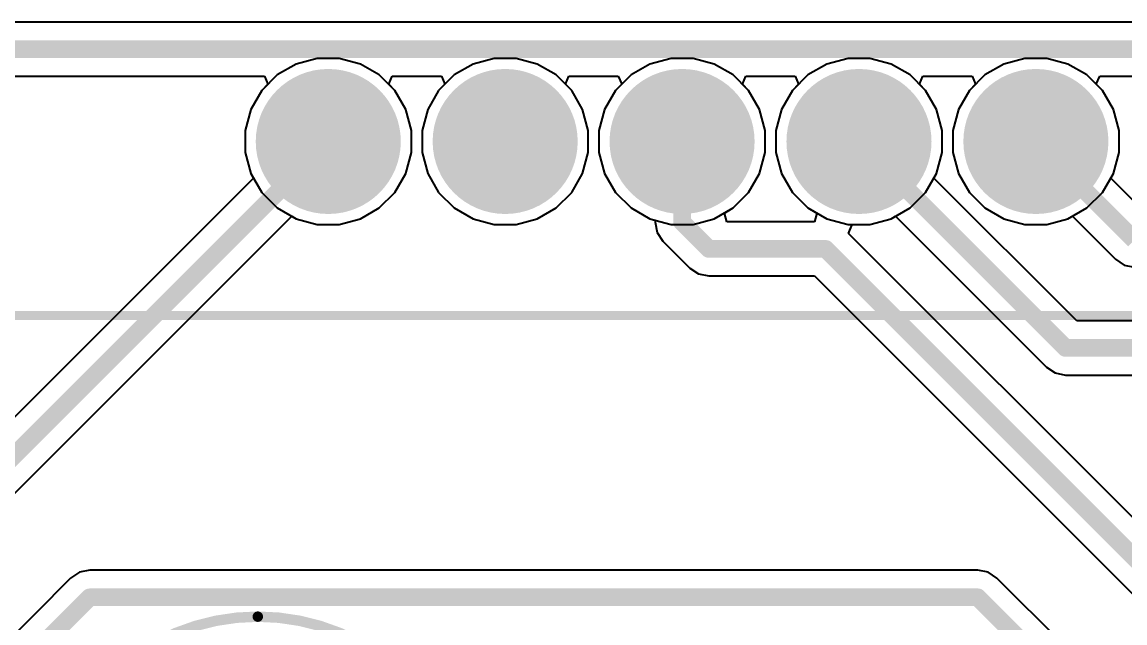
# Model space of a CAD drawing. Header units: inches. Extents: x -8.09 to -2.28, y -0.1 to 6.11.
# Drawn here: x -4.443 to -3.82, y 4.348 to 4.687 of the extents above; entities that cross this region are included whole.
import ezdxf

# ---------------------------------------------------------------- set-up
doc = ezdxf.new("R2010")
doc.units = ezdxf.units.IN
doc.header["$MEASUREMENT"] = 0
for name, color, linetype in [('BottomLayer', 5, 'Continuous'), ('BottomSolder', 6, 'Continuous'), ('InternalPlane1', 76, 'Continuous'), ('InternalPlane2', 16, 'Continuous'), ('Mechanical5', 56, 'Continuous'), ('MultiLayer', 9, 'Continuous'), ('PadHoleLayer', 156, 'Continuous'), ('TopLayer', 1, 'Continuous'), ('TopOverlay', 2, 'Continuous'), ('TopSolder', 216, 'Continuous')]:
    doc.layers.add(name, color=color, linetype=linetype)
doc.styles.add('Arial', font='', dxfattribs={"height": 0.2})
doc.styles.get('Arial').set_extended_font_data('Arial')

# ---------------------------------------------------------------- blocks, each defined once
blk = doc.blocks.new('MODULE_LCD_16X2_11')
at = {"layer": 'BottomLayer'}
h = blk.add_hatch(color=5, dxfattribs=at)
edge = h.paths.add_edge_path()
edge.add_arc((-0.15984, 0.61024), 0.037, 0, 360)
h = blk.add_hatch(color=5, dxfattribs=at)
edge = h.paths.add_edge_path()
edge.add_arc((-0.05984, 0.61024), 0.037, 0, 360)
h = blk.add_hatch(color=5, dxfattribs=at)
edge = h.paths.add_edge_path()
edge.add_arc((0.04016, 0.61024), 0.037, 0, 360)
h = blk.add_hatch(color=5, dxfattribs=at)
edge = h.paths.add_edge_path()
edge.add_arc((0.14016, 0.61024), 0.037, 0, 360)
h = blk.add_hatch(color=5, dxfattribs=at)
edge = h.paths.add_edge_path()
edge.add_arc((0.24016, 0.61024), 0.037, 0, 360)
at = {"layer": 'BottomSolder'}
h = blk.add_hatch(color=6, dxfattribs=at)
edge = h.paths.add_edge_path()
edge.add_arc((-0.15984, 0.61024), 0.041, 0, 360)
h = blk.add_hatch(color=6, dxfattribs=at)
edge = h.paths.add_edge_path()
edge.add_arc((-0.05984, 0.61024), 0.041, 0, 360)
h = blk.add_hatch(color=6, dxfattribs=at)
edge = h.paths.add_edge_path()
edge.add_arc((0.04016, 0.61024), 0.041, 0, 360)
h = blk.add_hatch(color=6, dxfattribs=at)
edge = h.paths.add_edge_path()
edge.add_arc((0.14016, 0.61024), 0.041, 0, 360)
h = blk.add_hatch(color=6, dxfattribs=at)
edge = h.paths.add_edge_path()
edge.add_arc((0.24016, 0.61024), 0.041, 0, 360)
at = {"layer": 'InternalPlane1'}
h = blk.add_hatch(color=76, dxfattribs=at)
edge = h.paths.add_edge_path()
edge.add_arc((-0.15984, 0.61024), 0.04, 0, 360)
h = blk.add_hatch(color=76, dxfattribs=at)
edge = h.paths.add_edge_path()
edge.add_arc((-0.05984, 0.61024), 0.04, 0, 360)
h = blk.add_hatch(color=76, dxfattribs=at)
edge = h.paths.add_edge_path()
edge.add_arc((0.04016, 0.61024), 0.04, 0, 360)
h = blk.add_hatch(color=76, dxfattribs=at)
edge = h.paths.add_edge_path()
edge.add_arc((0.14016, 0.61024), 0.04, 0, 360)
h = blk.add_hatch(color=76, dxfattribs=at)
edge = h.paths.add_edge_path()
edge.add_arc((0.24016, 0.61024), 0.04, 0, 360)
at = {"layer": 'InternalPlane2'}
h = blk.add_hatch(color=16, dxfattribs=at)
edge = h.paths.add_edge_path()
edge.add_arc((-0.15984, 0.61024), 0.04, 0, 360)
h = blk.add_hatch(color=16, dxfattribs=at)
edge = h.paths.add_edge_path()
edge.add_arc((-0.05984, 0.61024), 0.04, 0, 360)
h = blk.add_hatch(color=16, dxfattribs=at)
edge = h.paths.add_edge_path()
edge.add_arc((0.04016, 0.61024), 0.04, 0, 360)
h = blk.add_hatch(color=16, dxfattribs=at)
edge = h.paths.add_edge_path()
edge.add_arc((0.14016, 0.61024), 0.04, 0, 360)
h = blk.add_hatch(color=16, dxfattribs=at)
edge = h.paths.add_edge_path()
edge.add_arc((0.24016, 0.61024), 0.04, 0, 360)
at = {"layer": 'MultiLayer'}
h = blk.add_hatch(color=9, dxfattribs=at)
edge = h.paths.add_edge_path()
edge.add_arc((-0.15984, 0.61024), 0.037, 0, 360)
h = blk.add_hatch(color=9, dxfattribs=at)
edge = h.paths.add_edge_path()
edge.add_arc((-0.05984, 0.61024), 0.037, 0, 360)
h = blk.add_hatch(color=9, dxfattribs=at)
edge = h.paths.add_edge_path()
edge.add_arc((0.04016, 0.61024), 0.037, 0, 360)
h = blk.add_hatch(color=9, dxfattribs=at)
edge = h.paths.add_edge_path()
edge.add_arc((0.14016, 0.61024), 0.037, 0, 360)
h = blk.add_hatch(color=9, dxfattribs=at)
edge = h.paths.add_edge_path()
edge.add_arc((0.24016, 0.61024), 0.037, 0, 360)
at = {"layer": 'PadHoleLayer'}
h = blk.add_hatch(color=156, dxfattribs=at)
edge = h.paths.add_edge_path()
edge.add_arc((-0.15984, 0.61024), 0.02, 0, 360)
h = blk.add_hatch(color=156, dxfattribs=at)
edge = h.paths.add_edge_path()
edge.add_arc((-0.05984, 0.61024), 0.02, 0, 360)
h = blk.add_hatch(color=156, dxfattribs=at)
edge = h.paths.add_edge_path()
edge.add_arc((0.04016, 0.61024), 0.02, 0, 360)
h = blk.add_hatch(color=156, dxfattribs=at)
edge = h.paths.add_edge_path()
edge.add_arc((0.14016, 0.61024), 0.02, 0, 360)
h = blk.add_hatch(color=156, dxfattribs=at)
edge = h.paths.add_edge_path()
edge.add_arc((0.24016, 0.61024), 0.02, 0, 360)
at = {"layer": 'TopLayer'}
h = blk.add_hatch(color=1, dxfattribs=at)
edge = h.paths.add_edge_path()
edge.add_arc((-0.15984, 0.61024), 0.037, 0, 360)
h = blk.add_hatch(color=1, dxfattribs=at)
edge = h.paths.add_edge_path()
edge.add_arc((-0.05984, 0.61024), 0.037, 0, 360)
h = blk.add_hatch(color=1, dxfattribs=at)
edge = h.paths.add_edge_path()
edge.add_arc((0.04016, 0.61024), 0.037, 0, 360)
h = blk.add_hatch(color=1, dxfattribs=at)
edge = h.paths.add_edge_path()
edge.add_arc((0.14016, 0.61024), 0.037, 0, 360)
h = blk.add_hatch(color=1, dxfattribs=at)
edge = h.paths.add_edge_path()
edge.add_arc((0.24016, 0.61024), 0.037, 0, 360)
at = {"layer": 'TopSolder'}
h = blk.add_hatch(color=216, dxfattribs=at)
edge = h.paths.add_edge_path()
edge.add_arc((-0.15984, 0.61024), 0.041, 0, 360)
h = blk.add_hatch(color=216, dxfattribs=at)
edge = h.paths.add_edge_path()
edge.add_arc((-0.05984, 0.61024), 0.041, 0, 360)
h = blk.add_hatch(color=216, dxfattribs=at)
edge = h.paths.add_edge_path()
edge.add_arc((0.04016, 0.61024), 0.041, 0, 360)
h = blk.add_hatch(color=216, dxfattribs=at)
edge = h.paths.add_edge_path()
edge.add_arc((0.14016, 0.61024), 0.041, 0, 360)
h = blk.add_hatch(color=216, dxfattribs=at)
edge = h.paths.add_edge_path()
edge.add_arc((0.24016, 0.61024), 0.041, 0, 360)
at = {"layer": 'TopOverlay'}
blk.add_lwpolyline([(1.5748, 0.70866, 0.005, 0.005, 0), (-1.5748, 0.70866, 0.005, 0.005, 0)], format="xyseb", dxfattribs=at)
blk = doc.blocks.new('FP_XLUR12D_MFG_124')
at = {"layer": 'BottomLayer'}
blk.add_hatch(color=5, dxfattribs=at).paths.add_polyline_path([(-0.07756, 0.02756), (-0.02244, 0.02756), (-0.02244, -0.02756), (-0.07756, -0.02756)])
h = blk.add_hatch(color=5, dxfattribs=at)
edge = h.paths.add_edge_path()
edge.add_arc((0.05, 0), 0.02756, 0, 360)
at = {"layer": 'BottomSolder'}
blk.add_hatch(color=6, dxfattribs=at).paths.add_polyline_path([(-0.07756, 0.02756), (-0.02244, 0.02756), (-0.02244, -0.02756), (-0.07756, -0.02756)])
h = blk.add_hatch(color=6, dxfattribs=at)
edge = h.paths.add_edge_path()
edge.add_arc((0.05, 0), 0.02756, 0, 360)
at = {"layer": 'InternalPlane1'}
h = blk.add_hatch(color=76, dxfattribs=at)
edge = h.paths.add_edge_path()
edge.add_arc((0.05, 0), 0.03772, 0, 360)
at = {"layer": 'InternalPlane2'}
h = blk.add_hatch(color=16, dxfattribs=at)
edge = h.paths.add_edge_path()
edge.add_arc((0.05, 0), 0.03772, 0, 360)
at = {"layer": 'MultiLayer'}
blk.add_hatch(color=9, dxfattribs=at).paths.add_polyline_path([(-0.07756, 0.02756), (-0.02244, 0.02756), (-0.02244, -0.02756), (-0.07756, -0.02756)])
h = blk.add_hatch(color=9, dxfattribs=at)
edge = h.paths.add_edge_path()
edge.add_arc((0.05, 0), 0.02756, 0, 360)
at = {"layer": 'PadHoleLayer'}
h = blk.add_hatch(color=156, dxfattribs=at)
edge = h.paths.add_edge_path()
edge.add_arc((-0.05, 0), 0.01772, 0, 360)
h = blk.add_hatch(color=156, dxfattribs=at)
edge = h.paths.add_edge_path()
edge.add_arc((0.05, 0), 0.01772, 0, 360)
at = {"layer": 'TopLayer'}
blk.add_hatch(color=1, dxfattribs=at).paths.add_polyline_path([(-0.07756, 0.02756), (-0.02244, 0.02756), (-0.02244, -0.02756), (-0.07756, -0.02756)])
h = blk.add_hatch(color=1, dxfattribs=at)
edge = h.paths.add_edge_path()
edge.add_arc((0.05, 0), 0.02756, 0, 360)
at = {"layer": 'TopSolder'}
blk.add_hatch(color=216, dxfattribs=at).paths.add_polyline_path([(-0.07756, 0.02756), (-0.02244, 0.02756), (-0.02244, -0.02756), (-0.07756, -0.02756)])
h = blk.add_hatch(color=216, dxfattribs=at)
edge = h.paths.add_edge_path()
edge.add_arc((0.05, 0), 0.02756, 0, 360)
at = {"layer": 'InternalPlane1'}
for points in [[(-0.072, 0.03662, 0.01, 0.01, -0.277325), (-0.028, 0.03662, 0.01, 0.01, 0)], [(-0.08662, -0.022, 0.01, 0.01, -0.277325), (-0.08662, 0.022, 0.01, 0.01, 0)], [(-0.01338, 0.022, 0.01, 0.01, -0.277325), (-0.01338, -0.022, 0.01, 0.01, 0)], [(-0.028, -0.03662, 0.01, 0.01, -0.277325), (-0.072, -0.03662, 0.01, 0.01, 0)]]:
    blk.add_lwpolyline(points, format="xyseb", dxfattribs=at)
for points in [[(-0.0745, 0.03662, 0.005, 0.005, 1), (-0.0695, 0.03662, 0.005, 0.005, 1)], [(-0.0305, 0.03662, 0.005, 0.005, 1), (-0.0255, 0.03662, 0.005, 0.005, 1)], [(-0.08912, 0.022, 0.005, 0.005, 1), (-0.08412, 0.022, 0.005, 0.005, 1)], [(-0.01588, 0.022, 0.005, 0.005, 1), (-0.01088, 0.022, 0.005, 0.005, 1)], [(-0.08912, -0.022, 0.005, 0.005, 1), (-0.08412, -0.022, 0.005, 0.005, 1)], [(-0.01588, -0.022, 0.005, 0.005, 1), (-0.01088, -0.022, 0.005, 0.005, 1)], [(-0.0745, -0.03662, 0.005, 0.005, 1), (-0.0695, -0.03662, 0.005, 0.005, 1)], [(-0.0305, -0.03662, 0.005, 0.005, 1), (-0.0255, -0.03662, 0.005, 0.005, 1)]]:
    blk.add_lwpolyline(points, format="xyseb", close=True, dxfattribs=at)
at = {"layer": 'InternalPlane2'}
for points in [[(-0.072, 0.03662, 0.01, 0.01, -0.277325), (-0.028, 0.03662, 0.01, 0.01, 0)], [(-0.08662, -0.022, 0.01, 0.01, -0.277325), (-0.08662, 0.022, 0.01, 0.01, 0)], [(-0.01338, 0.022, 0.01, 0.01, -0.277325), (-0.01338, -0.022, 0.01, 0.01, 0)], [(-0.028, -0.03662, 0.01, 0.01, -0.277325), (-0.072, -0.03662, 0.01, 0.01, 0)]]:
    blk.add_lwpolyline(points, format="xyseb", dxfattribs=at)
for points in [[(-0.0745, 0.03662, 0.005, 0.005, 1), (-0.0695, 0.03662, 0.005, 0.005, 1)], [(-0.0305, 0.03662, 0.005, 0.005, 1), (-0.0255, 0.03662, 0.005, 0.005, 1)], [(-0.08912, 0.022, 0.005, 0.005, 1), (-0.08412, 0.022, 0.005, 0.005, 1)], [(-0.01588, 0.022, 0.005, 0.005, 1), (-0.01088, 0.022, 0.005, 0.005, 1)], [(-0.08912, -0.022, 0.005, 0.005, 1), (-0.08412, -0.022, 0.005, 0.005, 1)], [(-0.01588, -0.022, 0.005, 0.005, 1), (-0.01088, -0.022, 0.005, 0.005, 1)], [(-0.0745, -0.03662, 0.005, 0.005, 1), (-0.0695, -0.03662, 0.005, 0.005, 1)], [(-0.0305, -0.03662, 0.005, 0.005, 1), (-0.0255, -0.03662, 0.005, 0.005, 1)]]:
    blk.add_lwpolyline(points, format="xyseb", close=True, dxfattribs=at)
at = {"layer": 'Mechanical5'}
for points in [[(0.12106, 0, 0.00591, 0.00591, 1), (-0.12106, 0, 0.00591, 0.00591, 1)], [(-0.12254, 0, 0.00295, 0.00295, 1), (-0.11959, 0, 0.00295, 0.00295, 1)], [(0.11959, 0, 0.00295, 0.00295, 1), (0.12254, 0, 0.00295, 0.00295, 1)]]:
    blk.add_lwpolyline(points, format="xyseb", close=True, dxfattribs=at)
at = {"layer": 'TopOverlay'}
for points in [[(0.12106, 0, 0.00591, 0.00591, 1), (-0.12106, 0, 0.00591, 0.00591, 1)], [(-0.10263, 0.05906, 0.0025, 0.0025, 1), (-0.10013, 0.05906, 0.0025, 0.0025, 1)], [(-0.1378, 0, 0.00984, 0.00984, 1), (-0.14764, 0, 0.00984, 0.00984, 1)], [(-0.1501, 0, 0.00492, 0.00492, 1), (-0.14518, 0, 0.00492, 0.00492, 1)], [(-0.14026, 0, 0.00492, 0.00492, 1), (-0.13533, 0, 0.00492, 0.00492, 1)], [(-0.12254, 0, 0.00295, 0.00295, 1), (-0.11959, 0, 0.00295, 0.00295, 1)], [(0.11959, 0, 0.00295, 0.00295, 1), (0.12254, 0, 0.00295, 0.00295, 1)], [(-0.10263, -0.05906, 0.0025, 0.0025, 1), (-0.10013, -0.05906, 0.0025, 0.0025, 1)]]:
    blk.add_lwpolyline(points, format="xyseb", close=True, dxfattribs=at)
blk.add_lwpolyline([(-0.10138, 0.05906, 0.005, 0.005, 0), (-0.10138, -0.05906, 0.005, 0.005, 0)], format="xyseb", dxfattribs=at)
at = {"layer": 'Mechanical5', "style": 'Arial'}
blk.add_text('D10', height=0.03937, dxfattribs=at).set_placement((0, 0.00044))

msp = doc.modelspace()

# ---------------------------------------------------------------- linework, layer by layer
at = {"layer": 'BottomLayer'}
for p, q in [((-4.2883, 4.66356), (-4.29902, 4.65737)), ((-4.27635, 4.66676), (-4.2883, 4.66356)), ((-4.26397, 4.66676), (-4.27635, 4.66676)), ((-4.25202, 4.66356), (-4.26397, 4.66676)), ((-4.2413, 4.65737), (-4.25202, 4.66356)), ((-4.1883, 4.66356), (-4.19902, 4.65737)), ((-4.17635, 4.66676), (-4.1883, 4.66356)), ((-4.16397, 4.66676), (-4.17635, 4.66676)), ((-4.15202, 4.66356), (-4.16397, 4.66676)), ((-4.1413, 4.65737), (-4.15202, 4.66356)), ((-4.0883, 4.66356), (-4.09902, 4.65737)), ((-4.07635, 4.66676), (-4.0883, 4.66356)), ((-4.06397, 4.66676), (-4.07635, 4.66676)), ((-4.05202, 4.66356), (-4.06397, 4.66676)), ((-4.0413, 4.65737), (-4.05202, 4.66356)), ((-3.9883, 4.66356), (-3.99902, 4.65737)), ((-3.97635, 4.66676), (-3.9883, 4.66356)), ((-3.96397, 4.66676), (-3.97635, 4.66676)), ((-3.95202, 4.66356), (-3.96397, 4.66676)), ((-3.9413, 4.65737), (-3.95202, 4.66356)), ((-3.8883, 4.66356), (-3.89902, 4.65737)), ((-3.87635, 4.66676), (-3.8883, 4.66356)), ((-3.86397, 4.66676), (-3.87635, 4.66676)), ((-3.85202, 4.66356), (-3.86397, 4.66676)), ((-3.8413, 4.65737), (-3.85202, 4.66356)), ((-4.29902, 4.65737), (-4.30777, 4.64862)), ((-4.23255, 4.64862), (-4.2413, 4.65737)), ((-4.19902, 4.65737), (-4.20777, 4.64862)), ((-4.13255, 4.64862), (-4.1413, 4.65737)), ((-4.09902, 4.65737), (-4.10777, 4.64862)), ((-4.03255, 4.64862), (-4.0413, 4.65737)), ((-3.99902, 4.65737), (-4.00777, 4.64862)), ((-3.93255, 4.64862), (-3.9413, 4.65737)), ((-3.89902, 4.65737), (-3.90777, 4.64862)), ((-3.83255, 4.64862), (-3.8413, 4.65737)), ((-4.30777, 4.64862), (-4.31396, 4.63791)), ((-4.22636, 4.63791), (-4.23255, 4.64862)), ((-4.20777, 4.64862), (-4.21396, 4.63791)), ((-4.12636, 4.63791), (-4.13255, 4.64862)), ((-4.10777, 4.64862), (-4.11396, 4.63791)), ((-4.02636, 4.63791), (-4.03255, 4.64862)), ((-4.00777, 4.64862), (-4.01396, 4.63791)), ((-3.92636, 4.63791), (-3.93255, 4.64862)), ((-3.90777, 4.64862), (-3.91396, 4.63791)), ((-3.82636, 4.63791), (-3.83255, 4.64862)), ((-4.31396, 4.63791), (-4.31716, 4.62595)), ((-4.22316, 4.62595), (-4.22636, 4.63791)), ((-4.21396, 4.63791), (-4.21716, 4.62595)), ((-4.12316, 4.62595), (-4.12636, 4.63791)), ((-4.11396, 4.63791), (-4.11716, 4.62595)), ((-4.02316, 4.62595), (-4.02636, 4.63791)), ((-4.01396, 4.63791), (-4.01716, 4.62595)), ((-3.92316, 4.62595), (-3.92636, 4.63791)), ((-3.91396, 4.63791), (-3.91716, 4.62595)), ((-3.82316, 4.62595), (-3.82636, 4.63791)), ((-4.31716, 4.62595), (-4.31716, 4.61358)), ((-4.22316, 4.61358), (-4.22316, 4.62595)), ((-4.21716, 4.62595), (-4.21716, 4.61358)), ((-4.12316, 4.61358), (-4.12316, 4.62595)), ((-4.11716, 4.62595), (-4.11716, 4.61358)), ((-4.02316, 4.61358), (-4.02316, 4.62595)), ((-4.01716, 4.62595), (-4.01716, 4.61358)), ((-3.92316, 4.61358), (-3.92316, 4.62595)), ((-3.91716, 4.62595), (-3.91716, 4.61358)), ((-3.82316, 4.61358), (-3.82316, 4.62595)), ((-4.31716, 4.61358), (-4.31396, 4.60162)), ((-4.22636, 4.60162), (-4.22316, 4.61358)), ((-4.21716, 4.61358), (-4.21396, 4.60162)), ((-4.12636, 4.60162), (-4.12316, 4.61358)), ((-4.11716, 4.61358), (-4.11396, 4.60162)), ((-4.02636, 4.60162), (-4.02316, 4.61358)), ((-4.01716, 4.61358), (-4.01396, 4.60162)), ((-3.92636, 4.60162), (-3.92316, 4.61358)), ((-3.91716, 4.61358), (-3.91396, 4.60162)), ((-3.82636, 4.60162), (-3.82316, 4.61358)), ((-4.31396, 4.60162), (-4.30777, 4.59091)), ((-4.23255, 4.59091), (-4.22636, 4.60162)), ((-4.21396, 4.60162), (-4.20777, 4.59091)), ((-4.13255, 4.59091), (-4.12636, 4.60162)), ((-4.11396, 4.60162), (-4.10777, 4.59091)), ((-4.03255, 4.59091), (-4.02636, 4.60162)), ((-4.01396, 4.60162), (-4.00777, 4.59091)), ((-3.92783, 4.59907), (-3.92636, 4.60162)), ((-3.91396, 4.60162), (-3.90777, 4.59091)), ((-3.82783, 4.59907), (-3.82636, 4.60162)), ((-3.84706, 4.51829), (-3.92783, 4.59907)), ((-3.80806, 4.57929), (-3.82783, 4.59907)), ((-4.30777, 4.59091), (-4.29902, 4.58215)), ((-4.2413, 4.58215), (-4.23255, 4.59091)), ((-4.20777, 4.59091), (-4.19902, 4.58215)), ((-4.1413, 4.58215), (-4.13255, 4.59091)), ((-4.10777, 4.59091), (-4.09902, 4.58215)), ((-4.0413, 4.58215), (-4.03255, 4.59091)), ((-4.00777, 4.59091), (-3.99902, 4.58215)), ((-3.90777, 4.59091), (-3.89902, 4.58215)), ((-4.29902, 4.58215), (-4.2883, 4.57597)), ((-4.25202, 4.57597), (-4.2413, 4.58215)), ((-4.19902, 4.58215), (-4.1883, 4.57597)), ((-4.15202, 4.57597), (-4.1413, 4.58215)), ((-4.09902, 4.58215), (-4.0883, 4.57597)), ((-4.04625, 4.57929), (-4.0413, 4.58215)), ((-4.04491, 4.57429), (-4.04625, 4.57929)), ((-3.99902, 4.58215), (-3.99406, 4.57929)), ((-3.99406, 4.57929), (-3.9954, 4.57429)), ((-3.95202, 4.57597), (-3.94946, 4.57744)), ((-3.94946, 4.57744), (-3.86421, 4.49219)), ((-3.89902, 4.58215), (-3.8883, 4.57597)), ((-3.85202, 4.57597), (-3.84946, 4.57744)), ((-3.84946, 4.57744), (-3.82521, 4.55319)), ((-4.2883, 4.57597), (-4.27635, 4.57276)), ((-4.27635, 4.57276), (-4.26397, 4.57276)), ((-4.26397, 4.57276), (-4.25202, 4.57597)), ((-4.1883, 4.57597), (-4.17635, 4.57276)), ((-4.17635, 4.57276), (-4.16397, 4.57276)), ((-4.16397, 4.57276), (-4.15202, 4.57597)), ((-4.0883, 4.57597), (-4.08545, 4.5752)), ((-4.08545, 4.5752), (-4.08545, 4.57416)), ((-4.08545, 4.57416), (-4.08429, 4.56831)), ((-3.9954, 4.57429), (-4.04491, 4.57429)), ((-3.97614, 4.56776), (-3.97406, 4.57276)), ((-3.97406, 4.57276), (-3.96397, 4.57276)), ((-3.96397, 4.57276), (-3.95202, 4.57597)), ((-3.8883, 4.57597), (-3.87635, 4.57276)), ((-3.87635, 4.57276), (-3.86397, 4.57276)), ((-3.86397, 4.57276), (-3.85202, 4.57597)), ((-4.08429, 4.56831), (-4.08097, 4.56334)), ((-3.77697, 4.3686), (-3.97614, 4.56776)), ((-4.08097, 4.56334), (-4.06581, 4.54819)), ((-3.82521, 4.55319), (-3.82025, 4.54987)), ((-4.06581, 4.54819), (-4.06085, 4.54487)), ((-4.06085, 4.54487), (-4.055, 4.54371)), ((-3.82025, 4.54987), (-3.81439, 4.54871)), ((-4.055, 4.54371), (-3.99533, 4.54371)), ((-3.99533, 4.54371), (-3.79412, 4.34249)), ((-3.56358, 4.51829), (-3.84706, 4.51829)), ((-3.86421, 4.49219), (-3.85925, 4.48887)), ((-3.85925, 4.48887), (-3.85339, 4.48771)), ((-3.85339, 4.48771), (-3.56358, 4.48771))]:
    msp.add_line(p, q, dxfattribs=at)
for points in [[(-4.07016, 4.57416, 0.01, 0.01, 0), (-4.07016, 4.61976, 0.01, 0.01, 0)], [(-3.97016, 4.61976, 0.01, 0.01, 0), (-3.85339, 4.503, 0.01, 0.01, 0)], [(-3.87016, 4.61976, 0.01, 0.01, 0), (-3.81439, 4.564, 0.01, 0.01, 0)], [(-4.07016, 4.57416, 0.01, 0.01, 0), (-4.055, 4.559, 0.01, 0.01, 0)], [(-4.055, 4.559, 0.01, 0.01, 0), (-3.989, 4.559, 0.01, 0.01, 0)], [(-3.989, 4.559, 0.01, 0.01, 0), (-3.78331, 4.35331, 0.01, 0.01, 0)], [(-3.85339, 4.503, 0.01, 0.01, 0), (-3.532, 4.503, 0.01, 0.01, 0)]]:
    msp.add_lwpolyline(points, format="xyseb", dxfattribs=at)
for points in [[(-4.07266, 4.61976, 0.005, 0.005, 1), (-4.06766, 4.61976, 0.005, 0.005, 1)], [(-3.97266, 4.61976, 0.005, 0.005, 1), (-3.96766, 4.61976, 0.005, 0.005, 1)], [(-3.87266, 4.61976, 0.005, 0.005, 1), (-3.86766, 4.61976, 0.005, 0.005, 1)], [(-4.07266, 4.57416, 0.005, 0.005, 1), (-4.06766, 4.57416, 0.005, 0.005, 1)], [(-4.07266, 4.57416, 0.005, 0.005, 1), (-4.06766, 4.57416, 0.005, 0.005, 1)], [(-4.0575, 4.559, 0.005, 0.005, 1), (-4.0525, 4.559, 0.005, 0.005, 1)], [(-4.0575, 4.559, 0.005, 0.005, 1), (-4.0525, 4.559, 0.005, 0.005, 1)], [(-3.9915, 4.559, 0.005, 0.005, 1), (-3.9865, 4.559, 0.005, 0.005, 1)], [(-3.9915, 4.559, 0.005, 0.005, 1), (-3.9865, 4.559, 0.005, 0.005, 1)], [(-3.85589, 4.503, 0.005, 0.005, 1), (-3.85089, 4.503, 0.005, 0.005, 1)], [(-3.85589, 4.503, 0.005, 0.005, 1), (-3.85089, 4.503, 0.005, 0.005, 1)]]:
    msp.add_lwpolyline(points, format="xyseb", close=True, dxfattribs=at)
at = {"layer": 'TopLayer'}
for p, q in [((-2.885, 4.68729), (-4.56288, 4.68729)), ((-4.55655, 4.65671), (-4.30622, 4.65671)), ((-4.3043, 4.65209), (-4.30777, 4.64862)), ((-4.30622, 4.65671), (-4.3043, 4.65209)), ((-4.23601, 4.65209), (-4.2341, 4.65671)), ((-4.23255, 4.64862), (-4.23601, 4.65209)), ((-4.2341, 4.65671), (-4.20622, 4.65671)), ((-4.2043, 4.65209), (-4.20777, 4.64862)), ((-4.20622, 4.65671), (-4.2043, 4.65209)), ((-4.13601, 4.65209), (-4.1341, 4.65671)), ((-4.13255, 4.64862), (-4.13601, 4.65209)), ((-4.1341, 4.65671), (-4.10622, 4.65671)), ((-4.1043, 4.65209), (-4.10777, 4.64862)), ((-4.10622, 4.65671), (-4.1043, 4.65209)), ((-4.03601, 4.65209), (-4.0341, 4.65671)), ((-4.03255, 4.64862), (-4.03601, 4.65209)), ((-4.0341, 4.65671), (-4.00622, 4.65671)), ((-4.0043, 4.65209), (-4.00777, 4.64862)), ((-4.00622, 4.65671), (-4.0043, 4.65209)), ((-3.93601, 4.65209), (-3.9341, 4.65671)), ((-3.93255, 4.64862), (-3.93601, 4.65209)), ((-3.9341, 4.65671), (-3.90622, 4.65671)), ((-3.9043, 4.65209), (-3.90777, 4.64862)), ((-3.90622, 4.65671), (-3.9043, 4.65209)), ((-3.83601, 4.65209), (-3.8341, 4.65671)), ((-3.83255, 4.64862), (-3.83601, 4.65209)), ((-3.8341, 4.65671), (-3.80622, 4.65671)), ((-4.30777, 4.64862), (-4.31396, 4.63791)), ((-4.22636, 4.63791), (-4.23255, 4.64862)), ((-4.20777, 4.64862), (-4.21396, 4.63791)), ((-4.12636, 4.63791), (-4.13255, 4.64862)), ((-4.10777, 4.64862), (-4.11396, 4.63791)), ((-4.02636, 4.63791), (-4.03255, 4.64862)), ((-4.00777, 4.64862), (-4.01396, 4.63791)), ((-3.92636, 4.63791), (-3.93255, 4.64862)), ((-3.90777, 4.64862), (-3.91396, 4.63791)), ((-3.82636, 4.63791), (-3.83255, 4.64862)), ((-4.31396, 4.63791), (-4.31716, 4.62595)), ((-4.22316, 4.62595), (-4.22636, 4.63791)), ((-4.21396, 4.63791), (-4.21716, 4.62595)), ((-4.12316, 4.62595), (-4.12636, 4.63791)), ((-4.11396, 4.63791), (-4.11716, 4.62595)), ((-4.02316, 4.62595), (-4.02636, 4.63791)), ((-4.01396, 4.63791), (-4.01716, 4.62595)), ((-3.92316, 4.62595), (-3.92636, 4.63791)), ((-3.91396, 4.63791), (-3.91716, 4.62595)), ((-3.82316, 4.62595), (-3.82636, 4.63791)), ((-4.31716, 4.62595), (-4.31716, 4.61358)), ((-4.22316, 4.61358), (-4.22316, 4.62595)), ((-4.21716, 4.62595), (-4.21716, 4.61358)), ((-4.12316, 4.61358), (-4.12316, 4.62595)), ((-4.11716, 4.62595), (-4.11716, 4.61358)), ((-4.02316, 4.61358), (-4.02316, 4.62595)), ((-4.01716, 4.62595), (-4.01716, 4.61358)), ((-3.92316, 4.61358), (-3.92316, 4.62595)), ((-3.91716, 4.62595), (-3.91716, 4.61358)), ((-3.82316, 4.61358), (-3.82316, 4.62595)), ((-4.31716, 4.61358), (-4.31396, 4.60162)), ((-4.22636, 4.60162), (-4.22316, 4.61358)), ((-4.21716, 4.61358), (-4.21396, 4.60162)), ((-4.12636, 4.60162), (-4.12316, 4.61358)), ((-4.11716, 4.61358), (-4.11396, 4.60162)), ((-4.02636, 4.60162), (-4.02316, 4.61358)), ((-4.01716, 4.61358), (-4.01396, 4.60162)), ((-3.92636, 4.60162), (-3.92316, 4.61358)), ((-3.91716, 4.61358), (-3.91396, 4.60162)), ((-3.82636, 4.60162), (-3.82316, 4.61358)), ((-4.31396, 4.60162), (-4.31248, 4.59907)), ((-4.23255, 4.59091), (-4.22636, 4.60162)), ((-4.21396, 4.60162), (-4.20777, 4.59091)), ((-4.13255, 4.59091), (-4.12636, 4.60162)), ((-4.11396, 4.60162), (-4.10777, 4.59091)), ((-4.03255, 4.59091), (-4.02636, 4.60162)), ((-4.01396, 4.60162), (-4.00777, 4.59091)), ((-3.93255, 4.59091), (-3.92636, 4.60162)), ((-3.91396, 4.60162), (-3.90777, 4.59091)), ((-3.83255, 4.59091), (-3.82636, 4.60162)), ((-4.31248, 4.59907), (-4.70826, 4.20329)), ((-4.2413, 4.58215), (-4.23255, 4.59091)), ((-4.20777, 4.59091), (-4.19902, 4.58215)), ((-4.1413, 4.58215), (-4.13255, 4.59091)), ((-4.10777, 4.59091), (-4.09902, 4.58215)), ((-4.0413, 4.58215), (-4.03255, 4.59091)), ((-4.00777, 4.59091), (-3.99902, 4.58215)), ((-3.9413, 4.58215), (-3.93255, 4.59091)), ((-3.90777, 4.59091), (-3.89902, 4.58215)), ((-3.8413, 4.58215), (-3.83255, 4.59091)), ((-4.69111, 4.17719), (-4.29085, 4.57744)), ((-4.29085, 4.57744), (-4.2883, 4.57597)), ((-4.25202, 4.57597), (-4.2413, 4.58215)), ((-4.19902, 4.58215), (-4.1883, 4.57597)), ((-4.15202, 4.57597), (-4.1413, 4.58215)), ((-4.09902, 4.58215), (-4.0883, 4.57597)), ((-4.05202, 4.57597), (-4.0413, 4.58215)), ((-3.99902, 4.58215), (-3.9883, 4.57597)), ((-3.95202, 4.57597), (-3.9413, 4.58215)), ((-3.89902, 4.58215), (-3.8883, 4.57597)), ((-3.85202, 4.57597), (-3.8413, 4.58215)), ((-4.2883, 4.57597), (-4.27635, 4.57276)), ((-4.27635, 4.57276), (-4.26397, 4.57276)), ((-4.26397, 4.57276), (-4.25202, 4.57597)), ((-4.1883, 4.57597), (-4.17635, 4.57276)), ((-4.17635, 4.57276), (-4.16397, 4.57276)), ((-4.16397, 4.57276), (-4.15202, 4.57597)), ((-4.0883, 4.57597), (-4.07635, 4.57276)), ((-4.07635, 4.57276), (-4.06397, 4.57276)), ((-4.06397, 4.57276), (-4.05202, 4.57597)), ((-3.9883, 4.57597), (-3.97635, 4.57276)), ((-3.97635, 4.57276), (-3.96397, 4.57276)), ((-3.96397, 4.57276), (-3.95202, 4.57597)), ((-3.8883, 4.57597), (-3.87635, 4.57276)), ((-3.87635, 4.57276), (-3.86397, 4.57276)), ((-3.86397, 4.57276), (-3.85202, 4.57597)), ((-4.405, 4.37729), (-4.41085, 4.37613)), ((-3.903, 4.37729), (-4.405, 4.37729)), ((-3.89715, 4.37613), (-3.903, 4.37729)), ((-4.41581, 4.37281), (-4.48481, 4.30381)), ((-4.41085, 4.37613), (-4.41581, 4.37281)), ((-3.89219, 4.37281), (-3.89715, 4.37613)), ((-3.85519, 4.33581), (-3.89219, 4.37281))]:
    msp.add_line(p, q, dxfattribs=at)
for points in [[(-4.56288, 4.672, 0.01, 0.01, 0), (-2.885, 4.672, 0.01, 0.01, 0)], [(-4.70192, 4.188, 0.01, 0.01, 0), (-4.27016, 4.61976, 0.01, 0.01, 0)], [(-4.474, 4.293, 0.01, 0.01, 0), (-4.405, 4.362, 0.01, 0.01, 0)], [(-4.405, 4.362, 0.01, 0.01, 0), (-3.903, 4.362, 0.01, 0.01, 0)], [(-3.903, 4.362, 0.01, 0.01, 0), (-3.866, 4.325, 0.01, 0.01, 0)]]:
    msp.add_lwpolyline(points, format="xyseb", dxfattribs=at)
for points in [[(-4.27266, 4.61976, 0.005, 0.005, 1), (-4.26766, 4.61976, 0.005, 0.005, 1)], [(-4.4075, 4.362, 0.005, 0.005, 1), (-4.4025, 4.362, 0.005, 0.005, 1)], [(-4.4075, 4.362, 0.005, 0.005, 1), (-4.4025, 4.362, 0.005, 0.005, 1)], [(-3.9055, 4.362, 0.005, 0.005, 1), (-3.9005, 4.362, 0.005, 0.005, 1)], [(-3.9055, 4.362, 0.005, 0.005, 1), (-3.9005, 4.362, 0.005, 0.005, 1)]]:
    msp.add_lwpolyline(points, format="xyseb", close=True, dxfattribs=at)

# ---------------------------------------------------------------- block references
for name, p, rotation in [('MODULE_LCD_16X2_11', (-4.03, 5.23), 180), ('FP_XLUR12D_MFG_124', (-4.31, 4.23), 90)]:
    msp.add_blockref(name, p, dxfattribs=dict(rotation=rotation))

doc.saveas('drawing.dxf')
